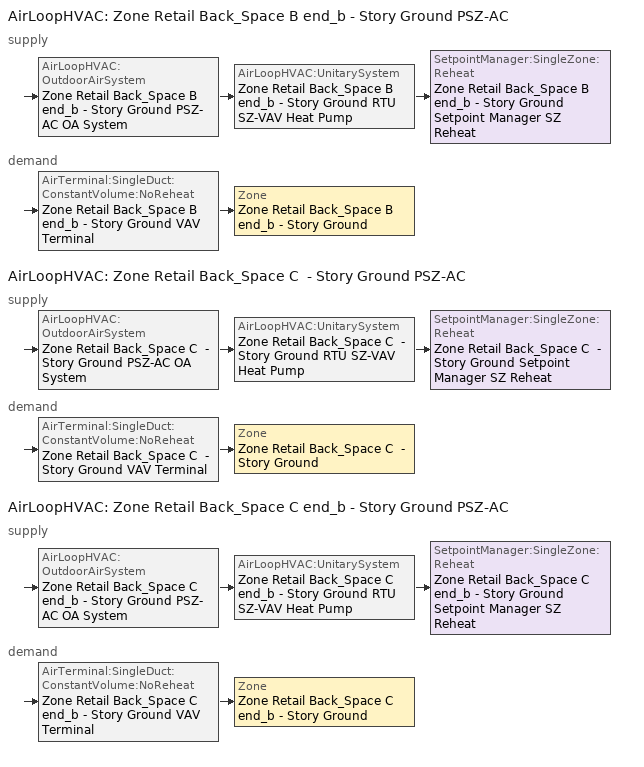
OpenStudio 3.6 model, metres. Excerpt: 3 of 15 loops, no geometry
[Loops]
AirLoopHVAC 'Zone Retail Back_Space B end_b - Story Ground PSZ-AC'
 supply: AirLoopHVAC:OutdoorAirSystem 'Zone Retail Back_Space B end_b - Story Ground PSZ-AC OA System' > AirLoopHVAC:UnitarySystem 'Zone Retail Back_Space B end_b - Story Ground RTU SZ-VAV Heat Pump' > SetpointManager:SingleZone:Reheat 'Zone Retail Back_Space B end_b - Story Ground Setpoint Manager SZ Reheat'
 demand: AirTerminal:SingleDuct:ConstantVolume:NoReheat 'Zone Retail Back_Space B end_b - Story Ground VAV Terminal' > Zone 'Zone Retail Back_Space B end_b - Story Ground'
AirLoopHVAC 'Zone Retail Back_Space C  - Story Ground PSZ-AC'
 supply: AirLoopHVAC:OutdoorAirSystem 'Zone Retail Back_Space C  - Story Ground PSZ-AC OA System' > AirLoopHVAC:UnitarySystem 'Zone Retail Back_Space C  - Story Ground RTU SZ-VAV Heat Pump' > SetpointManager:SingleZone:Reheat 'Zone Retail Back_Space C  - Story Ground Setpoint Manager SZ Reheat'
 demand: AirTerminal:SingleDuct:ConstantVolume:NoReheat 'Zone Retail Back_Space C  - Story Ground VAV Terminal' > Zone 'Zone Retail Back_Space C  - Story Ground'
AirLoopHVAC 'Zone Retail Back_Space C end_b - Story Ground PSZ-AC'
 supply: AirLoopHVAC:OutdoorAirSystem 'Zone Retail Back_Space C end_b - Story Ground PSZ-AC OA System' > AirLoopHVAC:UnitarySystem 'Zone Retail Back_Space C end_b - Story Ground RTU SZ-VAV Heat Pump' > SetpointManager:SingleZone:Reheat 'Zone Retail Back_Space C end_b - Story Ground Setpoint Manager SZ Reheat'
 demand: AirTerminal:SingleDuct:ConstantVolume:NoReheat 'Zone Retail Back_Space C end_b - Story Ground VAV Terminal' > Zone 'Zone Retail Back_Space C end_b - Story Ground'
[Sizing:Zone] Zone Cooling Design Supply Air Temperature Input Method=SupplyAirTemperature; Zone Cooling Design Supply Air Temperature {C}=12.7778; Zone Cooling Design Supply Air Temperature Difference {deltaC}=11.11; Zone Heating Design Supply Air Temperature Input Method=SupplyAirTemperature; Zone Heating Design Supply Air Temperature {C}=50; Zone Heating Design Supply Air Temperature Difference {deltaC}=11.11; Zone Cooling Design Supply Air Humidity Ratio {kg-H2O/kg-air}=0.0085; Zone Heating Design Supply Air Humidity Ratio {kg-H2O/kg-air}=0.008; Cooling Design Air Flow Method=DesignDay; Heating Design Air Flow Method=DesignDay; Account for Dedicated Outdoor Air System=No; Dedicated Outdoor Air System Control Strategy=NeutralSupplyAir; Dedicated Outdoor Air Low Setpoint Temperature for Design {C}=autosize; Dedicated Outdoor Air High Setpoint Temperature for Design {C}=autosize; Zone Load Sizing Method=Sensible Load Only No Latent Load; Zone Latent Cooling Design Supply Air Humidity Ratio Input Method=HumidityRatioDifference; Zone Cooling Design Supply Air Humidity Ratio Difference {kgWater/kgDryAir}=0.005; Zone Latent Heating Design Supply Air Humidity Ratio Input Method=HumidityRatioDifference; Zone Humidification Design Supply Air Humidity Ratio Difference {kgWater/kgDryAir}=0.005
Zone Retail Back_Space C  - Story Ground; Zone Retail Back_Space B end_b - Story Ground; Zone Retail Back_Space C end_b - Story Ground
[Zone equipment]
Zone Retail Back_Space C  - Story Ground: Zone Retail Back_Space C  - Story Ground VAV Terminal
Zone Retail Back_Space B end_b - Story Ground: Zone Retail Back_Space B end_b - Story Ground VAV Terminal
Zone Retail Back_Space C end_b - Story Ground: Zone Retail Back_Space C end_b - Story Ground VAV Terminal
[AirLoopHVAC] Design Return Air Flow Fraction of Supply Air Flow=1
Name | Availability Schedule | Design Supply Air Flow Rate {m3/s}
Zone Retail Back_Space B end_b - Story Ground PSZ-AC | Zone Retail Back_Space B end_b - Story Ground PSZ-AC Occ Sch | 1.02481
Zone Retail Back_Space C  - Story Ground PSZ-AC | Zone Retail Back_Space C  - Story Ground PSZ-AC Occ Sch | 0.281447
Zone Retail Back_Space C end_b - Story Ground PSZ-AC | Zone Retail Back_Space C end_b - Story Ground PSZ-AC Occ Sch | 0.208029
[Sizing:System] Type of Load to Size On=Sensible; Central Heating Maximum System Air Flow Ratio=1; Preheat Design Temperature {C}=7.22222; Preheat Design Humidity Ratio {kg-H2O/kg-Air}=0.008; Precool Design Temperature {C}=12.7778; Precool Design Humidity Ratio {kg-H2O/kg-Air}=0.008; Central Cooling Design Supply Air Temperature {C}=12.7778; Central Heating Design Supply Air Temperature {C}=50; Sizing Option=Coincident; 100% Outdoor Air in Cooling=No; 100% Outdoor Air in Heating=No; Central Cooling Design Supply Air Humidity Ratio {kg-H2O/kg-Air}=0.0085; Central Heating Design Supply Air Humidity Ratio {kg-H2O/kg-Air}=0.008; Cooling Design Air Flow Method=DesignDay; Heating Design Air Flow Method=DesignDay; System Outdoor Air Method=ZoneSum; Zone Maximum Outdoor Air Fraction=1; Cooling Supply Air Flow Rate Per Floor Area {m3/s-m2}=0.00996765; Cooling Fraction of Autosized Cooling Supply Air Flow Rate=1; Cooling Supply Air Flow Rate Per Unit Cooling Capacity {m3/s-W}=3.94755e-05; Heating Supply Air Flow Rate Per Floor Area {m3/s-m2}=0.00996765; Heating Fraction of Autosized Heating Supply Air Flow Rate=1; Heating Fraction of Autosized Cooling Supply Air Flow Rate=1; Heating Supply Air Flow Rate Per Unit Heating Capacity {m3/s-W}=3.15882e-05; Cooling Design Capacity Method=CoolingDesignCapacity; Cooling Design Capacity Per Floor Area {W/m2}=234.7; Fraction of Autosized Cooling Design Capacity=1; Heating Design Capacity Method=HeatingDesignCapacity; Heating Design Capacity Per Floor Area {W/m2}=157; Fraction of Autosized Heating Design Capacity=1; Central Cooling Capacity Control Method=VAV; Occupant Diversity=1
Name | Design Outdoor Air Flow Rate {m3/s} | Cooling Design Capacity {W} | Heating Design Capacity {W}
Zone Retail Back_Space B end_b - Story Ground PSZ-AC | 1.02481 | 13388.63 | 12745.2
Zone Retail Back_Space C  - Story Ground PSZ-AC | 0.281447 | 3640.51 | 3676.55
Zone Retail Back_Space C end_b - Story Ground PSZ-AC | 0.208029 | 2595.58 | 2786.96
[SetpointManager:SingleZone:Reheat] Minimum Supply Air Temperature {C}=12.7778; Maximum Supply Air Temperature {C}=50
Name | Control Zone | Setpoint Node or NodeList
Zone Retail Back_Space B end_b - Story Ground Setpoint Manager SZ Reheat | Zone Retail Back_Space B end_b - Story Ground | Zone Retail Back_Space B end_b - Story Ground PSZ-AC Supply Outlet Node
Zone Retail Back_Space C  - Story Ground Setpoint Manager SZ Reheat | Zone Retail Back_Space C  - Story Ground | Zone Retail Back_Space C  - Story Ground PSZ-AC Supply Outlet Node
Zone Retail Back_Space C end_b - Story Ground Setpoint Manager SZ Reheat | Zone Retail Back_Space C end_b - Story Ground | Zone Retail Back_Space C end_b - Story Ground PSZ-AC Supply Outlet Node
[Controller:OutdoorAir] Economizer Control Type=NoEconomizer; Economizer Control Action Type=ModulateFlow; Economizer Maximum Limit Dry-Bulb Temperature {C}=28; Economizer Maximum Limit Enthalpy {J/kg}=64000; Lockout Type=LockoutWithCompressor; Minimum Limit Type=FixedMinimum; High Humidity Control=No; Heat Recovery Bypass Control Type=BypassWhenWithinEconomizerLimits
Name | Minimum Outdoor Air Flow Rate {m3/s} | Maximum Outdoor Air Flow Rate {m3/s} | Minimum Outdoor Air Schedule | Controller Mechanical Ventilation
Zone Retail Back_Space B end_b - Story Ground PSZ-AC OA System Controller | 0.113548 | 1.02481 | Zone Retail Back_Space B end_b - Story Ground PSZ-AC_night_ventcycle_schedule | Controller Mechanical Ventilation 4
Zone Retail Back_Space C  - Story Ground PSZ-AC OA System Controller | 0.0322296 | 0.281447 | Zone Retail Back_Space C  - Story Ground PSZ-AC_night_ventcycle_schedule | Controller Mechanical Ventilation 5
Zone Retail Back_Space C end_b - Story Ground PSZ-AC OA System Controller | 0.0159282 | 0.208029 | Zone Retail Back_Space C end_b - Story Ground PSZ-AC_night_ventcycle_schedule | Controller Mechanical Ventilation 6
[Controller:MechanicalVentilation] Availability Schedule=Always On Discrete
Controller Mechanical Ventilation 4; Controller Mechanical Ventilation 5; Controller Mechanical Ventilation 6
[AirLoopHVAC:OutdoorAirSystem]
Name | Controller
Zone Retail Back_Space B end_b - Story Ground PSZ-AC OA System | Zone Retail Back_Space B end_b - Story Ground PSZ-AC OA System Controller
Zone Retail Back_Space C  - Story Ground PSZ-AC OA System | Zone Retail Back_Space C  - Story Ground PSZ-AC OA System Controller
Zone Retail Back_Space C end_b - Story Ground PSZ-AC OA System | Zone Retail Back_Space C end_b - Story Ground PSZ-AC OA System Controller
[AirTerminal:SingleDuct:ConstantVolume:NoReheat] Availability Schedule=Always On Discrete; Maximum Air Flow Rate {m3/s}=AutoSize
Zone Retail Back_Space B end_b - Story Ground VAV Terminal; Zone Retail Back_Space C  - Story Ground VAV Terminal; Zone Retail Back_Space C end_b - Story Ground VAV Terminal
[Coil:Cooling:DX:MultiSpeed] Availability Schedule=Always On Discrete; Condenser Type=AirCooled; Minimum Outdoor Dry-Bulb Temperature for Compressor Operation {C}=-25; Apply Part Load Fraction to Speeds Greater than 1=No; Apply Latent Degradation to Speeds Greater than 1=No; Crankcase Heater Capacity {W}=0; Maximum Outdoor Dry-Bulb Temperature for Crankcase Heater Operation {C}=10; Basin Heater Capacity {W/K}=0; Basin Heater Setpoint Temperature {C}=2; Fuel Type=Electricity
Name | Stage 1 | Stage 2 | Stage 3 | Stage 4
Zone Retail Back_Space B end_b - Story Ground PSZ-AC Heat Pump Cooling Coil | Coil Cooling DX Multi Speed Stage Data 13 | Coil Cooling DX Multi Speed Stage Data 14 | Coil Cooling DX Multi Speed Stage Data 15 | Coil Cooling DX Multi Speed Stage Data 16
Zone Retail Back_Space C  - Story Ground PSZ-AC Heat Pump Cooling Coil | Coil Cooling DX Multi Speed Stage Data 17 | Coil Cooling DX Multi Speed Stage Data 18 | Coil Cooling DX Multi Speed Stage Data 19 | Coil Cooling DX Multi Speed Stage Data 20
Zone Retail Back_Space C end_b - Story Ground PSZ-AC Heat Pump Cooling Coil | Coil Cooling DX Multi Speed Stage Data 21 | Coil Cooling DX Multi Speed Stage Data 22 | Coil Cooling DX Multi Speed Stage Data 23 | Coil Cooling DX Multi Speed Stage Data 24
[Coil:Cooling:DX:MultiSpeed:StageData] Rated Evaporator Fan Power Per Volume Flow Rate 2017 {W/(m3/s)}=773.3; Rated Evaporator Fan Power Per Volume Flow Rate 2023 {W/(m3/s)}=934.4; Nominal Time for Condensate Removal to Begin {s}=1000; Ratio of Initial Moisture Evaporation Rate and Steady State Latent Capacity=1.5; Maximum Cycling Rate {cycles/hr}=0; Latent Capacity Time Constant {s}=45; Rated Waste Heat Fraction of Power Input=0.5; Evaporative Condenser Effectiveness=0.9; Evaporative Condenser Air Flow Rate {m3/s}=autosize; Rated Evaporative Condenser Pump Power Consumption {W}=autosize
Name | Gross Rated Total Cooling Capacity {W} | Gross Rated Sensible Heat Ratio | Gross Rated Cooling COP {W/W} | Rated Air Flow Rate {m3/s} | Total Cooling Capacity Function of Temperature Curve | Total Cooling Capacity Function of Flow Fraction Curve | Energy Input Ratio Function of Temperature Curve | Energy Input Ratio Function of Flow Fraction Curve | Part Load Fraction Correlation Curve | Waste Heat Function of Temperature Curve
Coil Cooling DX Multi Speed Stage Data 13 | 6909.49 | 0.872821 | 4.4 | 0.409924 | Zone Retail Back_Space B end_b - Story Ground PSZ-AC cool_cap_ft1 | Zone Retail Back_Space B end_b - Story Ground PSZ-AC cool_cap_fff_all_stages | Zone Retail Back_Space B end_b - Story Ground PSZ-AC cool_eir_ft1 | Zone Retail Back_Space B end_b - Story Ground PSZ-AC cool_eir_fff | Zone Retail Back_Space B end_b - Story Ground PSZ-AC cool_plf_fplr | Curve Biquadratic 75
Coil Cooling DX Multi Speed Stage Data 14 | 10175.1 | 0.804631 | 4.56 | 0.61468 | Zone Retail Back_Space B end_b - Story Ground PSZ-AC cool_cap_ft2 | Zone Retail Back_Space B end_b - Story Ground PSZ-AC cool_cap_fff_all_stages | Zone Retail Back_Space B end_b - Story Ground PSZ-AC cool_eir_ft2 | Zone Retail Back_Space B end_b - Story Ground PSZ-AC cool_eir_fff | Zone Retail Back_Space B end_b - Story Ground PSZ-AC cool_plf_fplr | Curve Biquadratic 78
Coil Cooling DX Multi Speed Stage Data 15 | 12859.3 | 0.794527 | 4.44 | 0.751253 | Zone Retail Back_Space B end_b - Story Ground PSZ-AC cool_cap_ft3 | Zone Retail Back_Space B end_b - Story Ground PSZ-AC cool_cap_fff_all_stages | Zone Retail Back_Space B end_b - Story Ground PSZ-AC cool_eir_ft3 | Zone Retail Back_Space B end_b - Story Ground PSZ-AC cool_eir_fff | Zone Retail Back_Space B end_b - Story Ground PSZ-AC cool_plf_fplr | Curve Biquadratic 81
Coil Cooling DX Multi Speed Stage Data 16 | 19193 | 0.784533 | 4.11 | 1.02481 | Zone Retail Back_Space B end_b - Story Ground PSZ-AC cool_cap_ft4 | Zone Retail Back_Space B end_b - Story Ground PSZ-AC cool_cap_fff_all_stages | Zone Retail Back_Space B end_b - Story Ground PSZ-AC cool_eir_ft4 | Zone Retail Back_Space B end_b - Story Ground PSZ-AC cool_eir_fff | Zone Retail Back_Space B end_b - Story Ground PSZ-AC cool_plf_fplr | Curve Biquadratic 84
Coil Cooling DX Multi Speed Stage Data 17 | 1863.58 | 0.872821 | 4.4 | 0.112579 | Zone Retail Back_Space C  - Story Ground PSZ-AC cool_cap_ft1 | Zone Retail Back_Space C  - Story Ground PSZ-AC cool_cap_fff_all_stages | Zone Retail Back_Space C  - Story Ground PSZ-AC cool_eir_ft1 | Zone Retail Back_Space C  - Story Ground PSZ-AC cool_eir_fff | Zone Retail Back_Space C  - Story Ground PSZ-AC cool_plf_fplr | Curve Biquadratic 99
Coil Cooling DX Multi Speed Stage Data 18 | 2794.44 | 0.804631 | 4.56 | 0.168812 | Zone Retail Back_Space C  - Story Ground PSZ-AC cool_cap_ft2 | Zone Retail Back_Space C  - Story Ground PSZ-AC cool_cap_fff_all_stages | Zone Retail Back_Space C  - Story Ground PSZ-AC cool_eir_ft2 | Zone Retail Back_Space C  - Story Ground PSZ-AC cool_eir_fff | Zone Retail Back_Space C  - Story Ground PSZ-AC cool_plf_fplr | Curve Biquadratic 102
Coil Cooling DX Multi Speed Stage Data 19 | 3415.32 | 0.794527 | 4.44 | 0.206319 | Zone Retail Back_Space C  - Story Ground PSZ-AC cool_cap_ft3 | Zone Retail Back_Space C  - Story Ground PSZ-AC cool_cap_fff_all_stages | Zone Retail Back_Space C  - Story Ground PSZ-AC cool_eir_ft3 | Zone Retail Back_Space C  - Story Ground PSZ-AC cool_eir_fff | Zone Retail Back_Space C  - Story Ground PSZ-AC cool_plf_fplr | Curve Biquadratic 105
Coil Cooling DX Multi Speed Stage Data 20 | 5049.73 | 0.784533 | 4.11 | 0.281447 | Zone Retail Back_Space C  - Story Ground PSZ-AC cool_cap_ft4 | Zone Retail Back_Space C  - Story Ground PSZ-AC cool_cap_fff_all_stages | Zone Retail Back_Space C  - Story Ground PSZ-AC cool_eir_ft4 | Zone Retail Back_Space C  - Story Ground PSZ-AC cool_eir_fff | Zone Retail Back_Space C  - Story Ground PSZ-AC cool_plf_fplr | Curve Biquadratic 108
Coil Cooling DX Multi Speed Stage Data 21 | 1377.45 | 0.872821 | 4.4 | 0.0832116 | Zone Retail Back_Space C end_b - Story Ground PSZ-AC cool_cap_ft1 | Zone Retail Back_Space C end_b - Story Ground PSZ-AC cool_cap_fff_all_stages | Zone Retail Back_Space C end_b - Story Ground PSZ-AC cool_eir_ft1 | Zone Retail Back_Space C end_b - Story Ground PSZ-AC cool_eir_fff | Zone Retail Back_Space C end_b - Story Ground PSZ-AC cool_plf_fplr | Curve Biquadratic 123
Coil Cooling DX Multi Speed Stage Data 22 | 2065.48 | 0.804631 | 4.56 | 0.124776 | Zone Retail Back_Space C end_b - Story Ground PSZ-AC cool_cap_ft2 | Zone Retail Back_Space C end_b - Story Ground PSZ-AC cool_cap_fff_all_stages | Zone Retail Back_Space C end_b - Story Ground PSZ-AC cool_eir_ft2 | Zone Retail Back_Space C end_b - Story Ground PSZ-AC cool_eir_fff | Zone Retail Back_Space C end_b - Story Ground PSZ-AC cool_plf_fplr | Curve Biquadratic 126
Coil Cooling DX Multi Speed Stage Data 23 | 2524.4 | 0.794527 | 4.44 | 0.152499 | Zone Retail Back_Space C end_b - Story Ground PSZ-AC cool_cap_ft3 | Zone Retail Back_Space C end_b - Story Ground PSZ-AC cool_cap_fff_all_stages | Zone Retail Back_Space C end_b - Story Ground PSZ-AC cool_eir_ft3 | Zone Retail Back_Space C end_b - Story Ground PSZ-AC cool_eir_fff | Zone Retail Back_Space C end_b - Story Ground PSZ-AC cool_plf_fplr | Curve Biquadratic 129
Coil Cooling DX Multi Speed Stage Data 24 | 3629.96 | 0.784533 | 4.11 | 0.208029 | Zone Retail Back_Space C end_b - Story Ground PSZ-AC cool_cap_ft4 | Zone Retail Back_Space C end_b - Story Ground PSZ-AC cool_cap_fff_all_stages | Zone Retail Back_Space C end_b - Story Ground PSZ-AC cool_eir_ft4 | Zone Retail Back_Space C end_b - Story Ground PSZ-AC cool_eir_fff | Zone Retail Back_Space C end_b - Story Ground PSZ-AC cool_plf_fplr | Curve Biquadratic 132
[Coil:Heating:DX:MultiSpeed] Availability Schedule=Always On Discrete; Minimum Outdoor Dry-Bulb Temperature for Compressor Operation {C}=-17.7778; Crankcase Heater Capacity {W}=0; Maximum Outdoor Dry-Bulb Temperature for Crankcase Heater Operation {C}=10; Maximum Outdoor Dry-Bulb Temperature for Defrost Operation {C}=4.444; Defrost Strategy=ReverseCycle; Defrost Control=OnDemand; Defrost Time Period Fraction=0.058333; Resistive Defrost Heater Capacity {W}=autosize; Apply Part Load Fraction to Speeds Greater than 1=No; Fuel Type=Electricity; Region number for Calculating HSPF=4
Name | Defrost Energy Input Ratio Function of Temperature Curve | Stage 1 | Stage 2 | Stage 3 | Stage 4
Zone Retail Back_Space B end_b - Story Ground PSZ-AC Heat Pump Coil | Zone Retail Back_Space B end_b - Story Ground PSZ-AC defrost_eir | Coil Heating DX Multi Speed Stage Data 13 | Coil Heating DX Multi Speed Stage Data 14 | Coil Heating DX Multi Speed Stage Data 15 | Coil Heating DX Multi Speed Stage Data 16
Zone Retail Back_Space C  - Story Ground PSZ-AC Heat Pump Coil | Zone Retail Back_Space C  - Story Ground PSZ-AC defrost_eir | Coil Heating DX Multi Speed Stage Data 17 | Coil Heating DX Multi Speed Stage Data 18 | Coil Heating DX Multi Speed Stage Data 19 | Coil Heating DX Multi Speed Stage Data 20
Zone Retail Back_Space C end_b - Story Ground PSZ-AC Heat Pump Coil | Zone Retail Back_Space C end_b - Story Ground PSZ-AC defrost_eir | Coil Heating DX Multi Speed Stage Data 21 | Coil Heating DX Multi Speed Stage Data 22 | Coil Heating DX Multi Speed Stage Data 23 | Coil Heating DX Multi Speed Stage Data 24
[Coil:Heating:DX:MultiSpeed:StageData] Rated Supply Air Fan Power Per Volume Flow Rate 2017 {W/(m3/s)}=773.3; Rated Supply Air Fan Power Per Volume Flow Rate 2023 {W/(m3/s)}=934.4; Rated Waste Heat Fraction of Power Input=0.2
Name | Gross Rated Heating Capacity {W} | Gross Rated Heating COP {W/W} | Rated Air Flow Rate {m3/s} | Heating Capacity Function of Temperature Curve | Heating Capacity Function of Flow Fraction Curve | Energy Input Ratio Function of Temperature Curve | Energy Input Ratio Function of Flow Fraction Curve | Part Load Fraction Correlation Curve | Waste Heat Function of Temperature Curve
Coil Heating DX Multi Speed Stage Data 13 | 6785.69 | 4.96 | 0.409924 | Zone Retail Back_Space B end_b - Story Ground PSZ-AC heat_cap_ft1 | Zone Retail Back_Space B end_b - Story Ground PSZ-AC heat_cap_fff_all_stages | Zone Retail Back_Space B end_b - Story Ground PSZ-AC heat_eir_ft1 | Zone Retail Back_Space B end_b - Story Ground PSZ-AC heat_eir_fff | Zone Retail Back_Space B end_b - Story Ground PSZ-AC heat_plf_fplr | Curve Biquadratic 87
Coil Heating DX Multi Speed Stage Data 14 | 10175.1 | 4.24 | 0.61468 | Zone Retail Back_Space B end_b - Story Ground PSZ-AC heat_cap_ft2 | Zone Retail Back_Space B end_b - Story Ground PSZ-AC heat_cap_fff_all_stages | Zone Retail Back_Space B end_b - Story Ground PSZ-AC heat_eir_ft2 | Zone Retail Back_Space B end_b - Story Ground PSZ-AC heat_eir_fff | Zone Retail Back_Space B end_b - Story Ground PSZ-AC heat_plf_fplr | Curve Biquadratic 90
Coil Heating DX Multi Speed Stage Data 15 | 16314.1 | 3.59 | 0.751253 | Zone Retail Back_Space B end_b - Story Ground PSZ-AC heat_cap_ft3 | Zone Retail Back_Space B end_b - Story Ground PSZ-AC heat_cap_fff_all_stages | Zone Retail Back_Space B end_b - Story Ground PSZ-AC heat_eir_ft3 | Zone Retail Back_Space B end_b - Story Ground PSZ-AC heat_eir_fff | Zone Retail Back_Space B end_b - Story Ground PSZ-AC heat_plf_fplr | Curve Biquadratic 93
Coil Heating DX Multi Speed Stage Data 16 | 19193 | 3.42 | 1.02481 | Zone Retail Back_Space B end_b - Story Ground PSZ-AC heat_cap_ft4 | Zone Retail Back_Space B end_b - Story Ground PSZ-AC heat_cap_fff_all_stages | Zone Retail Back_Space B end_b - Story Ground PSZ-AC heat_eir_ft4 | Zone Retail Back_Space B end_b - Story Ground PSZ-AC heat_eir_fff | Zone Retail Back_Space B end_b - Story Ground PSZ-AC heat_plf_fplr | Curve Biquadratic 96
Coil Heating DX Multi Speed Stage Data 17 | 1863.58 | 4.96 | 0.112579 | Zone Retail Back_Space C  - Story Ground PSZ-AC heat_cap_ft1 | Zone Retail Back_Space C  - Story Ground PSZ-AC heat_cap_fff_all_stages | Zone Retail Back_Space C  - Story Ground PSZ-AC heat_eir_ft1 | Zone Retail Back_Space C  - Story Ground PSZ-AC heat_eir_fff | Zone Retail Back_Space C  - Story Ground PSZ-AC heat_plf_fplr | Curve Biquadratic 111
Coil Heating DX Multi Speed Stage Data 18 | 2794.44 | 4.24 | 0.168812 | Zone Retail Back_Space C  - Story Ground PSZ-AC heat_cap_ft2 | Zone Retail Back_Space C  - Story Ground PSZ-AC heat_cap_fff_all_stages | Zone Retail Back_Space C  - Story Ground PSZ-AC heat_eir_ft2 | Zone Retail Back_Space C  - Story Ground PSZ-AC heat_eir_fff | Zone Retail Back_Space C  - Story Ground PSZ-AC heat_plf_fplr | Curve Biquadratic 114
Coil Heating DX Multi Speed Stage Data 19 | 4292.27 | 3.59 | 0.206319 | Zone Retail Back_Space C  - Story Ground PSZ-AC heat_cap_ft3 | Zone Retail Back_Space C  - Story Ground PSZ-AC heat_cap_fff_all_stages | Zone Retail Back_Space C  - Story Ground PSZ-AC heat_eir_ft3 | Zone Retail Back_Space C  - Story Ground PSZ-AC heat_eir_fff | Zone Retail Back_Space C  - Story Ground PSZ-AC heat_plf_fplr | Curve Biquadratic 117
Coil Heating DX Multi Speed Stage Data 20 | 5049.73 | 3.42 | 0.281447 | Zone Retail Back_Space C  - Story Ground PSZ-AC heat_cap_ft4 | Zone Retail Back_Space C  - Story Ground PSZ-AC heat_cap_fff_all_stages | Zone Retail Back_Space C  - Story Ground PSZ-AC heat_eir_ft4 | Zone Retail Back_Space C  - Story Ground PSZ-AC heat_eir_fff | Zone Retail Back_Space C  - Story Ground PSZ-AC heat_plf_fplr | Curve Biquadratic 120
Coil Heating DX Multi Speed Stage Data 21 | 1377.45 | 4.96 | 0.0832116 | Zone Retail Back_Space C end_b - Story Ground PSZ-AC heat_cap_ft1 | Zone Retail Back_Space C end_b - Story Ground PSZ-AC heat_cap_fff_all_stages | Zone Retail Back_Space C end_b - Story Ground PSZ-AC heat_eir_ft1 | Zone Retail Back_Space C end_b - Story Ground PSZ-AC heat_eir_fff | Zone Retail Back_Space C end_b - Story Ground PSZ-AC heat_plf_fplr | Curve Biquadratic 135
Coil Heating DX Multi Speed Stage Data 22 | 2065.48 | 4.24 | 0.124776 | Zone Retail Back_Space C end_b - Story Ground PSZ-AC heat_cap_ft2 | Zone Retail Back_Space C end_b - Story Ground PSZ-AC heat_cap_fff_all_stages | Zone Retail Back_Space C end_b - Story Ground PSZ-AC heat_eir_ft2 | Zone Retail Back_Space C end_b - Story Ground PSZ-AC heat_eir_fff | Zone Retail Back_Space C end_b - Story Ground PSZ-AC heat_plf_fplr | Curve Biquadratic 138
Coil Heating DX Multi Speed Stage Data 23 | 3085.47 | 3.59 | 0.152499 | Zone Retail Back_Space C end_b - Story Ground PSZ-AC heat_cap_ft3 | Zone Retail Back_Space C end_b - Story Ground PSZ-AC heat_cap_fff_all_stages | Zone Retail Back_Space C end_b - Story Ground PSZ-AC heat_eir_ft3 | Zone Retail Back_Space C end_b - Story Ground PSZ-AC heat_eir_fff | Zone Retail Back_Space C end_b - Story Ground PSZ-AC heat_plf_fplr | Curve Biquadratic 141
Coil Heating DX Multi Speed Stage Data 24 | 3629.96 | 3.42 | 0.208029 | Zone Retail Back_Space C end_b - Story Ground PSZ-AC heat_cap_ft4 | Zone Retail Back_Space C end_b - Story Ground PSZ-AC heat_cap_fff_all_stages | Zone Retail Back_Space C end_b - Story Ground PSZ-AC heat_eir_ft4 | Zone Retail Back_Space C end_b - Story Ground PSZ-AC heat_eir_fff | Zone Retail Back_Space C end_b - Story Ground PSZ-AC heat_plf_fplr | Curve Biquadratic 144
[Coil:Heating:Gas] Availability Schedule=Always On Discrete; Gas Burner Efficiency=0.8; Parasitic Electric Load {W}=0; Parasitic Gas Load {W}=0
Name | Nominal Capacity {W}
Zone Retail Back_Space B end_b - Story Ground PSZ-AC gas backup coil | 38749.5
Zone Retail Back_Space C  - Story Ground PSZ-AC gas backup coil | 10671.4
Zone Retail Back_Space C end_b - Story Ground PSZ-AC gas backup coil | 7665.01
[Fan:VariableVolume] Availability Schedule=Always On Discrete; Fan Total Efficiency=0.63; Pressure Rise {Pa}=622.722; Maximum Flow Rate {m3/s}=Autosize; Fan Power Minimum Flow Rate Input Method=Fraction; Fan Power Minimum Flow Fraction=0.4; Fan Power Minimum Air Flow Rate {m3/s}=0; Motor In Airstream Fraction=1; Fan Power Coefficient 1=0.242469; Fan Power Coefficient 2=-1.46455; Fan Power Coefficient 3=4.496391; Fan Power Coefficient 4=-3.6426; Fan Power Coefficient 5=1.301203
Name | Motor Efficiency
Zone Retail Back_Space B end_b - Story Ground PSZ-AC VFD Fan | 0.84
Zone Retail Back_Space C  - Story Ground PSZ-AC VFD Fan; Zone Retail Back_Space C end_b - Story Ground PSZ-AC VFD Fan | 0.825
[AirLoopHVAC:UnitarySystem] Control Type=Load; Dehumidification Control Type=None; Availability Schedule=Always On Discrete; Fan Placement=DrawThrough; DX Heating Coil Sizing Ratio=1; Use DOAS DX Cooling Coil=No; DOAS DX Cooling Coil Leaving Minimum Air Temperature {C}=2; Latent Load Control=SensibleOnlyLoadControl; Supply Air Flow Rate Method During Cooling Operation=SupplyAirFlowRate; Supply Air Flow Rate Method During Heating Operation=SupplyAirFlowRate; Supply Air Flow Rate Method When No Cooling or Heating is Required=SupplyAirFlowRate; Maximum Supply Air Temperature {C}=50; Maximum Outdoor Dry-Bulb Temperature for Supplemental Heater Operation {C}=21; Maximum Cycling Rate {cycles/hr}=2.5; Heat Pump Time Constant {s}=60; Fraction of On-Cycle Power Use=0.01; Heat Pump Fan Delay Time {s}=60; Ancilliary On-Cycle Electric Power {W}=0; Ancilliary Off-Cycle Electric Power {W}=0
Name | Controlling Zone or Thermostat Location | Supply Fan | Supply Air Fan Operating Mode Schedule | Heating Coil | Cooling Coil | Supplemental Heating Coil | Supply Air Flow Rate During Cooling Operation {m3/s} | Supply Air Flow Rate During Heating Operation {m3/s} | Supply Air Flow Rate When No Cooling or Heating is Required {m3/s}
Zone Retail Back_Space B end_b - Story Ground RTU SZ-VAV Heat Pump | Zone Retail Back_Space B end_b - Story Ground | Zone Retail Back_Space B end_b - Story Ground PSZ-AC VFD Fan | Zone Retail Back_Space B end_b - Story Ground PSZ-AC_night_fancycle_schedule | Zone Retail Back_Space B end_b - Story Ground PSZ-AC Heat Pump Coil | Zone Retail Back_Space B end_b - Story Ground PSZ-AC Heat Pump Cooling Coil | Zone Retail Back_Space B end_b - Story Ground PSZ-AC gas backup coil | 1.02481 | 1.02481 | 0.409924
Zone Retail Back_Space C  - Story Ground RTU SZ-VAV Heat Pump | Zone Retail Back_Space C  - Story Ground | Zone Retail Back_Space C  - Story Ground PSZ-AC VFD Fan | Zone Retail Back_Space C  - Story Ground PSZ-AC_night_fancycle_schedule | Zone Retail Back_Space C  - Story Ground PSZ-AC Heat Pump Coil | Zone Retail Back_Space C  - Story Ground PSZ-AC Heat Pump Cooling Coil | Zone Retail Back_Space C  - Story Ground PSZ-AC gas backup coil | 0.281447 | 0.281447 | 0.112579
Zone Retail Back_Space C end_b - Story Ground RTU SZ-VAV Heat Pump | Zone Retail Back_Space C end_b - Story Ground | Zone Retail Back_Space C end_b - Story Ground PSZ-AC VFD Fan | Zone Retail Back_Space C end_b - Story Ground PSZ-AC_night_fancycle_schedule | Zone Retail Back_Space C end_b - Story Ground PSZ-AC Heat Pump Coil | Zone Retail Back_Space C end_b - Story Ground PSZ-AC Heat Pump Cooling Coil | Zone Retail Back_Space C end_b - Story Ground PSZ-AC gas backup coil | 0.208029 | 0.208029 | 0.0832116
[Schedule:Ruleset]
Name | Default Day Schedule | Summer Design Day Schedule | Winter Design Day Schedule
Zone Retail Back_Space B end_b - Story Ground PSZ-AC Occ Sch | Zone Retail Back_Space B end_b - Story Ground PSZ-AC Occ Sch Default | Zone Retail Back_Space B end_b - Story Ground PSZ-AC Occ Sch Summer Design Day | Zone Retail Back_Space B end_b - Story Ground PSZ-AC Occ Sch Winter Design Day
Zone Retail Back_Space C  - Story Ground PSZ-AC Occ Sch | Zone Retail Back_Space C  - Story Ground PSZ-AC Occ Sch Default | Zone Retail Back_Space C  - Story Ground PSZ-AC Occ Sch Summer Design Day | Zone Retail Back_Space C  - Story Ground PSZ-AC Occ Sch Winter Design Day
Zone Retail Back_Space C end_b - Story Ground PSZ-AC Occ Sch | Zone Retail Back_Space C end_b - Story Ground PSZ-AC Occ Sch Default | Zone Retail Back_Space C end_b - Story Ground PSZ-AC Occ Sch Summer Design Day | Zone Retail Back_Space C end_b - Story Ground PSZ-AC Occ Sch Winter Design Day
Zone Retail Back_Space B end_b - Story Ground PSZ-AC_night_fancycle_schedule | Zone Retail Back_Space B end_b - Story Ground PSZ-AC Occ Sch Default 1 | Zone Retail Back_Space B end_b - Story Ground PSZ-AC Occ Sch Summer Design Day 1 | Zone Retail Back_Space B end_b - Story Ground PSZ-AC Occ Sch Winter Design Day 1
Zone Retail Back_Space C  - Story Ground PSZ-AC_night_fancycle_schedule | Zone Retail Back_Space C  - Story Ground PSZ-AC Occ Sch Default 1 | Zone Retail Back_Space C  - Story Ground PSZ-AC Occ Sch Summer Design Day 1 | Zone Retail Back_Space C  - Story Ground PSZ-AC Occ Sch Winter Design Day 1
Zone Retail Back_Space C end_b - Story Ground PSZ-AC_night_fancycle_schedule | Zone Retail Back_Space C end_b - Story Ground PSZ-AC Occ Sch Default 1 | Zone Retail Back_Space C end_b - Story Ground PSZ-AC Occ Sch Summer Design Day 1 | Zone Retail Back_Space C end_b - Story Ground PSZ-AC Occ Sch Winter Design Day 1
[Schedule:Day]
Zone Retail Back_Space B end_b - Story Ground PSZ-AC Occ Sch Default; Zone Retail Back_Space C  - Story Ground PSZ-AC Occ Sch Default; Zone Retail Back_Space C end_b - Story Ground PSZ-AC Occ Sch Default; Zone Retail Back_Space B end_b - Story Ground PSZ-AC Occ Sch Default 1; Zone Retail Back_Space C  - Story Ground PSZ-AC Occ Sch Default 1; Zone Retail Back_Space C end_b - Story Ground PSZ-AC Occ Sch Default 1: 6, 20, 0, 21, 0, 1, 24, 0, 0
Zone Retail Back_Space B end_b - Story Ground PSZ-AC Occ Sch Winter Design Day; Zone Retail Back_Space B end_b - Story Ground PSZ-AC Occ Sch Summer Design Day; Zone Retail Back_Space C  - Story Ground PSZ-AC Occ Sch Winter Design Day; Zone Retail Back_Space C  - Story Ground PSZ-AC Occ Sch Summer Design Day; Zone Retail Back_Space C end_b - Story Ground PSZ-AC Occ Sch Winter Design Day; Zone Retail Back_Space C end_b - Story Ground PSZ-AC Occ Sch Summer Design Day; Zone Retail Back_Space B end_b - Story Ground PSZ-AC Occ Sch Summer Design Day 1; Zone Retail Back_Space B end_b - Story Ground PSZ-AC Occ Sch Winter Design Day 1; Zone Retail Back_Space C  - Story Ground PSZ-AC Occ Sch Summer Design Day 1; Zone Retail Back_Space C  - Story Ground PSZ-AC Occ Sch Winter Design Day 1; Zone Retail Back_Space C end_b - Story Ground PSZ-AC Occ Sch Summer Design Day 1; Zone Retail Back_Space C end_b - Story Ground PSZ-AC Occ Sch Winter Design Day 1: 24, 0, 1
Zone Retail Back_Space B end_b - Story Ground PSZ-AC Occ Sch Saturday; Zone Retail Back_Space C  - Story Ground PSZ-AC Occ Sch Saturday; Zone Retail Back_Space C end_b - Story Ground PSZ-AC Occ Sch Saturday; Zone Retail Back_Space B end_b - Story Ground PSZ-AC Occ Sch Saturday 1; Zone Retail Back_Space C  - Story Ground PSZ-AC Occ Sch Saturday 1; Zone Retail Back_Space C end_b - Story Ground PSZ-AC Occ Sch Saturday 1: 6, 20, 0, 18, 15, 1, 24, 0, 0
Zone Retail Back_Space B end_b - Story Ground PSZ-AC Occ Sch Sunday; Zone Retail Back_Space C  - Story Ground PSZ-AC Occ Sch Sunday; Zone Retail Back_Space C end_b - Story Ground PSZ-AC Occ Sch Sunday; Zone Retail Back_Space B end_b - Story Ground PSZ-AC Occ Sch Sunday 1; Zone Retail Back_Space C  - Story Ground PSZ-AC Occ Sch Sunday 1; Zone Retail Back_Space C end_b - Story Ground PSZ-AC Occ Sch Sunday 1: 7, 20, 0, 15, 14, 1, 24, 0, 0
[Schedule:Rule] Date Specification Type=DateRange; Start Month=1; Start Day=1; End Month=12; End Day=31
Name | Schedule Ruleset | Rule Order | Day Schedule | Apply Saturday | Apply Sunday
Zone Retail Back_Space B end_b - Story Ground PSZ-AC Occ Sch Saturday Rule | Zone Retail Back_Space B end_b - Story Ground PSZ-AC Occ Sch | 1 | Zone Retail Back_Space B end_b - Story Ground PSZ-AC Occ Sch Saturday | Yes
Zone Retail Back_Space B end_b - Story Ground PSZ-AC Occ Sch Sunday Rule | Zone Retail Back_Space B end_b - Story Ground PSZ-AC Occ Sch | 0 | Zone Retail Back_Space B end_b - Story Ground PSZ-AC Occ Sch Sunday |  | Yes
Zone Retail Back_Space C  - Story Ground PSZ-AC Occ Sch Saturday Rule | Zone Retail Back_Space C  - Story Ground PSZ-AC Occ Sch | 1 | Zone Retail Back_Space C  - Story Ground PSZ-AC Occ Sch Saturday | Yes
Zone Retail Back_Space C  - Story Ground PSZ-AC Occ Sch Sunday Rule | Zone Retail Back_Space C  - Story Ground PSZ-AC Occ Sch | 0 | Zone Retail Back_Space C  - Story Ground PSZ-AC Occ Sch Sunday |  | Yes
Zone Retail Back_Space C end_b - Story Ground PSZ-AC Occ Sch Saturday Rule | Zone Retail Back_Space C end_b - Story Ground PSZ-AC Occ Sch | 1 | Zone Retail Back_Space C end_b - Story Ground PSZ-AC Occ Sch Saturday | Yes
Zone Retail Back_Space C end_b - Story Ground PSZ-AC Occ Sch Sunday Rule | Zone Retail Back_Space C end_b - Story Ground PSZ-AC Occ Sch | 0 | Zone Retail Back_Space C end_b - Story Ground PSZ-AC Occ Sch Sunday |  | Yes
Zone Retail Back_Space B end_b - Story Ground PSZ-AC Occ Sch Sunday Rule 1 | Zone Retail Back_Space B end_b - Story Ground PSZ-AC_night_fancycle_schedule | 0 | Zone Retail Back_Space B end_b - Story Ground PSZ-AC Occ Sch Sunday 1 |  | Yes
Zone Retail Back_Space B end_b - Story Ground PSZ-AC Occ Sch Saturday Rule 1 | Zone Retail Back_Space B end_b - Story Ground PSZ-AC_night_fancycle_schedule | 1 | Zone Retail Back_Space B end_b - Story Ground PSZ-AC Occ Sch Saturday 1 | Yes
Zone Retail Back_Space C  - Story Ground PSZ-AC Occ Sch Sunday Rule 1 | Zone Retail Back_Space C  - Story Ground PSZ-AC_night_fancycle_schedule | 0 | Zone Retail Back_Space C  - Story Ground PSZ-AC Occ Sch Sunday 1 |  | Yes
Zone Retail Back_Space C  - Story Ground PSZ-AC Occ Sch Saturday Rule 1 | Zone Retail Back_Space C  - Story Ground PSZ-AC_night_fancycle_schedule | 1 | Zone Retail Back_Space C  - Story Ground PSZ-AC Occ Sch Saturday 1 | Yes
Zone Retail Back_Space C end_b - Story Ground PSZ-AC Occ Sch Sunday Rule 1 | Zone Retail Back_Space C end_b - Story Ground PSZ-AC_night_fancycle_schedule | 0 | Zone Retail Back_Space C end_b - Story Ground PSZ-AC Occ Sch Sunday 1 |  | Yes
Zone Retail Back_Space C end_b - Story Ground PSZ-AC Occ Sch Saturday Rule 1 | Zone Retail Back_Space C end_b - Story Ground PSZ-AC_night_fancycle_schedule | 1 | Zone Retail Back_Space C end_b - Story Ground PSZ-AC Occ Sch Saturday 1 | Yes
[Schedule:Constant] Value=1
Always On Discrete; Zone Retail Back_Space B end_b - Story Ground PSZ-AC_night_ventcycle_schedule; Zone Retail Back_Space C  - Story Ground PSZ-AC_night_ventcycle_schedule; Zone Retail Back_Space C end_b - Story Ground PSZ-AC_night_ventcycle_schedule
[Curve:Biquadratic]
Name | Coefficient1 Constant | Coefficient2 x | Coefficient3 x**2 | Coefficient4 y | Coefficient5 y**2 | Coefficient6 x*y | Minimum Value of x | Maximum Value of x | Minimum Value of y | Maximum Value of y
Zone Retail Back_Space B end_b - Story Ground PSZ-AC cool_cap_ft1; Zone Retail Back_Space C  - Story Ground PSZ-AC cool_cap_ft1; Zone Retail Back_Space C end_b - Story Ground PSZ-AC cool_cap_ft1 | 1.203 | 0.07866 | -0.001797 | -0.09527 | 0.00134 | 0.0009421 | -100 | 100 | -100 | 100
Zone Retail Back_Space B end_b - Story Ground PSZ-AC cool_cap_ft2; Zone Retail Back_Space C  - Story Ground PSZ-AC cool_cap_ft2; Zone Retail Back_Space C end_b - Story Ground PSZ-AC cool_cap_ft2 | -1.07 | 0.2633 | -0.00629 | -0.03907 | 0.0005085 | 0.0001078 | -100 | 100 | -100 | 100
Zone Retail Back_Space B end_b - Story Ground PSZ-AC cool_cap_ft3; Zone Retail Back_Space C  - Story Ground PSZ-AC cool_cap_ft3; Zone Retail Back_Space C end_b - Story Ground PSZ-AC cool_cap_ft3 | -0.6195 | 0.1621 | -0.003028 | -0.002812 | -2.59e-05 | -0.0003764 | -100 | 100 | -100 | 100
Zone Retail Back_Space B end_b - Story Ground PSZ-AC cool_cap_ft4; Zone Retail Back_Space C  - Story Ground PSZ-AC cool_cap_ft4; Zone Retail Back_Space C end_b - Story Ground PSZ-AC cool_cap_ft4 | 1.037 | -0.02036 | 0.002231 | -0.0002538 | 4.604e-05 | -0.000779 | -100 | 100 | -100 | 100
Zone Retail Back_Space B end_b - Story Ground PSZ-AC cool_eir_ft1; Zone Retail Back_Space C  - Story Ground PSZ-AC cool_eir_ft1; Zone Retail Back_Space C end_b - Story Ground PSZ-AC cool_eir_ft1 | 1.021 | -0.1214 | 0.003936 | 0.05435 | 0.000283 | -0.002057 | -100 | 100 | -100 | 100
Zone Retail Back_Space B end_b - Story Ground PSZ-AC cool_eir_ft2; Zone Retail Back_Space C  - Story Ground PSZ-AC cool_eir_ft2; Zone Retail Back_Space C end_b - Story Ground PSZ-AC cool_eir_ft2 | 1.999 | -0.1977 | 0.006001 | 0.03196 | 0.000638 | -0.001948 | -100 | 100 | -100 | 100
Zone Retail Back_Space B end_b - Story Ground PSZ-AC cool_eir_ft3; Zone Retail Back_Space C  - Story Ground PSZ-AC cool_eir_ft3; Zone Retail Back_Space C end_b - Story Ground PSZ-AC cool_eir_ft3 | 1.745 | -0.1546 | 0.004585 | 0.02595 | 0.0006609 | -0.001752 | -100 | 100 | -100 | 100
Zone Retail Back_Space B end_b - Story Ground PSZ-AC cool_eir_ft4; Zone Retail Back_Space C  - Story Ground PSZ-AC cool_eir_ft4; Zone Retail Back_Space C end_b - Story Ground PSZ-AC cool_eir_ft4 | 0.2555 | 0.03711 | -0.001427 | 0.008907 | 0.0005665 | -0.0006538 | -100 | 100 | -100 | 100
Curve Biquadratic 75; Curve Biquadratic 78; Curve Biquadratic 81; Curve Biquadratic 84; Curve Biquadratic 99; Curve Biquadratic 102; Curve Biquadratic 105; Curve Biquadratic 108; Curve Biquadratic 123; Curve Biquadratic 126; Curve Biquadratic 129; Curve Biquadratic 132 | 1 | 0 | 0 | 0 | 0 | 0 | 0 | 0 | 0 | 0
Zone Retail Back_Space B end_b - Story Ground PSZ-AC defrost_eir; Zone Retail Back_Space C  - Story Ground PSZ-AC defrost_eir; Zone Retail Back_Space C end_b - Story Ground PSZ-AC defrost_eir | 0.1528 | 0 | 0 | 0 | 0 | 0 | -100 | 100 | -100 | 100
Zone Retail Back_Space B end_b - Story Ground PSZ-AC heat_cap_ft1; Zone Retail Back_Space C  - Story Ground PSZ-AC heat_cap_ft1; Zone Retail Back_Space C end_b - Story Ground PSZ-AC heat_cap_ft1 | 0.893321 | -0.00973374 | 6.3644e-05 | 0.0391131 | -2.50817e-06 | -0.000272589 | -100 | 100 | -100 | 100
Zone Retail Back_Space B end_b - Story Ground PSZ-AC heat_cap_ft2; Zone Retail Back_Space C  - Story Ground PSZ-AC heat_cap_ft2; Zone Retail Back_Space C end_b - Story Ground PSZ-AC heat_cap_ft2 | 0.923735 | -0.00597078 | 0 | 0.0278167 | 6.59168e-05 | -0.000189254 | -100 | 100 | -100 | 100
Zone Retail Back_Space B end_b - Story Ground PSZ-AC heat_cap_ft3; Zone Retail Back_Space C  - Story Ground PSZ-AC heat_cap_ft3; Zone Retail Back_Space C end_b - Story Ground PSZ-AC heat_cap_ft3 | 0.962054 | -0.00949278 | 0.000109213 | 0.0247078 | 3.42251e-05 | -0.000125698 | -100 | 100 | -100 | 100
Zone Retail Back_Space B end_b - Story Ground PSZ-AC heat_cap_ft4; Zone Retail Back_Space C  - Story Ground PSZ-AC heat_cap_ft4; Zone Retail Back_Space C end_b - Story Ground PSZ-AC heat_cap_ft4 | 0.936079 | -0.00548156 | -8.58979e-06 | 0.0249105 | 5.30871e-05 | -0.00015575 | -100 | 100 | -100 | 100
Zone Retail Back_Space B end_b - Story Ground PSZ-AC heat_eir_ft1; Zone Retail Back_Space C  - Story Ground PSZ-AC heat_eir_ft1; Zone Retail Back_Space C end_b - Story Ground PSZ-AC heat_eir_ft1 | 0.466648 | 0.0202633 | 0.00126839 | -0.0170161 | 0.003175 | -0.0034961 | -100 | 100 | -100 | 100
Zone Retail Back_Space B end_b - Story Ground PSZ-AC heat_eir_ft2; Zone Retail Back_Space C  - Story Ground PSZ-AC heat_eir_ft2; Zone Retail Back_Space C end_b - Story Ground PSZ-AC heat_eir_ft2 | 0.450657 | 0.0292903 | 0.000393145 | -0.00978952 | 0.000539369 | -0.00118088 | -100 | 100 | -100 | 100
Zone Retail Back_Space B end_b - Story Ground PSZ-AC heat_eir_ft3; Zone Retail Back_Space C  - Story Ground PSZ-AC heat_eir_ft3; Zone Retail Back_Space C end_b - Story Ground PSZ-AC heat_eir_ft3 | 0.572518 | 0.0228962 | 0.000266019 | -0.0106675 | 0.000490922 | -0.000681369 | -100 | 100 | -100 | 100
Zone Retail Back_Space B end_b - Story Ground PSZ-AC heat_eir_ft4; Zone Retail Back_Space C  - Story Ground PSZ-AC heat_eir_ft4; Zone Retail Back_Space C end_b - Story Ground PSZ-AC heat_eir_ft4 | 0.668196 | 0.014672 | 0.000445963 | -0.0114392 | 0.000497103 | -0.000690956 | -100 | 100 | -100 | 100
Curve Biquadratic 87; Curve Biquadratic 90; Curve Biquadratic 93; Curve Biquadratic 96; Curve Biquadratic 111; Curve Biquadratic 114; Curve Biquadratic 117; Curve Biquadratic 120; Curve Biquadratic 135; Curve Biquadratic 138; Curve Biquadratic 141; Curve Biquadratic 144 | 1 | 0 | 0 | 0 | 0 | 0 | 0 | 50 | 0 | 50
[Curve:Quadratic] Coefficient3 x**2=0; Minimum Value of x=0
Name | Coefficient1 Constant | Coefficient2 x | Maximum Value of x | Minimum Curve Output | Maximum Curve Output
Zone Retail Back_Space B end_b - Story Ground PSZ-AC cool_cap_fff_all_stages; Zone Retail Back_Space B end_b - Story Ground PSZ-AC cool_eir_fff; Zone Retail Back_Space B end_b - Story Ground PSZ-AC heat_cap_fff_all_stages; Zone Retail Back_Space B end_b - Story Ground PSZ-AC heat_eir_fff; Zone Retail Back_Space C  - Story Ground PSZ-AC cool_cap_fff_all_stages; Zone Retail Back_Space C  - Story Ground PSZ-AC cool_eir_fff; Zone Retail Back_Space C  - Story Ground PSZ-AC heat_cap_fff_all_stages; Zone Retail Back_Space C  - Story Ground PSZ-AC heat_eir_fff; Zone Retail Back_Space C end_b - Story Ground PSZ-AC cool_cap_fff_all_stages; Zone Retail Back_Space C end_b - Story Ground PSZ-AC cool_eir_fff; Zone Retail Back_Space C end_b - Story Ground PSZ-AC heat_cap_fff_all_stages; Zone Retail Back_Space C end_b - Story Ground PSZ-AC heat_eir_fff | 1 | 0 | 2 | 0 | 2
Zone Retail Back_Space B end_b - Story Ground PSZ-AC cool_plf_fplr; Zone Retail Back_Space C  - Story Ground PSZ-AC cool_plf_fplr; Zone Retail Back_Space C end_b - Story Ground PSZ-AC cool_plf_fplr | 0.75 | 0.25 | 1 | 0.7 | 1
Zone Retail Back_Space B end_b - Story Ground PSZ-AC heat_plf_fplr; Zone Retail Back_Space C  - Story Ground PSZ-AC heat_plf_fplr; Zone Retail Back_Space C end_b - Story Ground PSZ-AC heat_plf_fplr | 0.76 | 0.24 | 1 | 0.7 | 1
